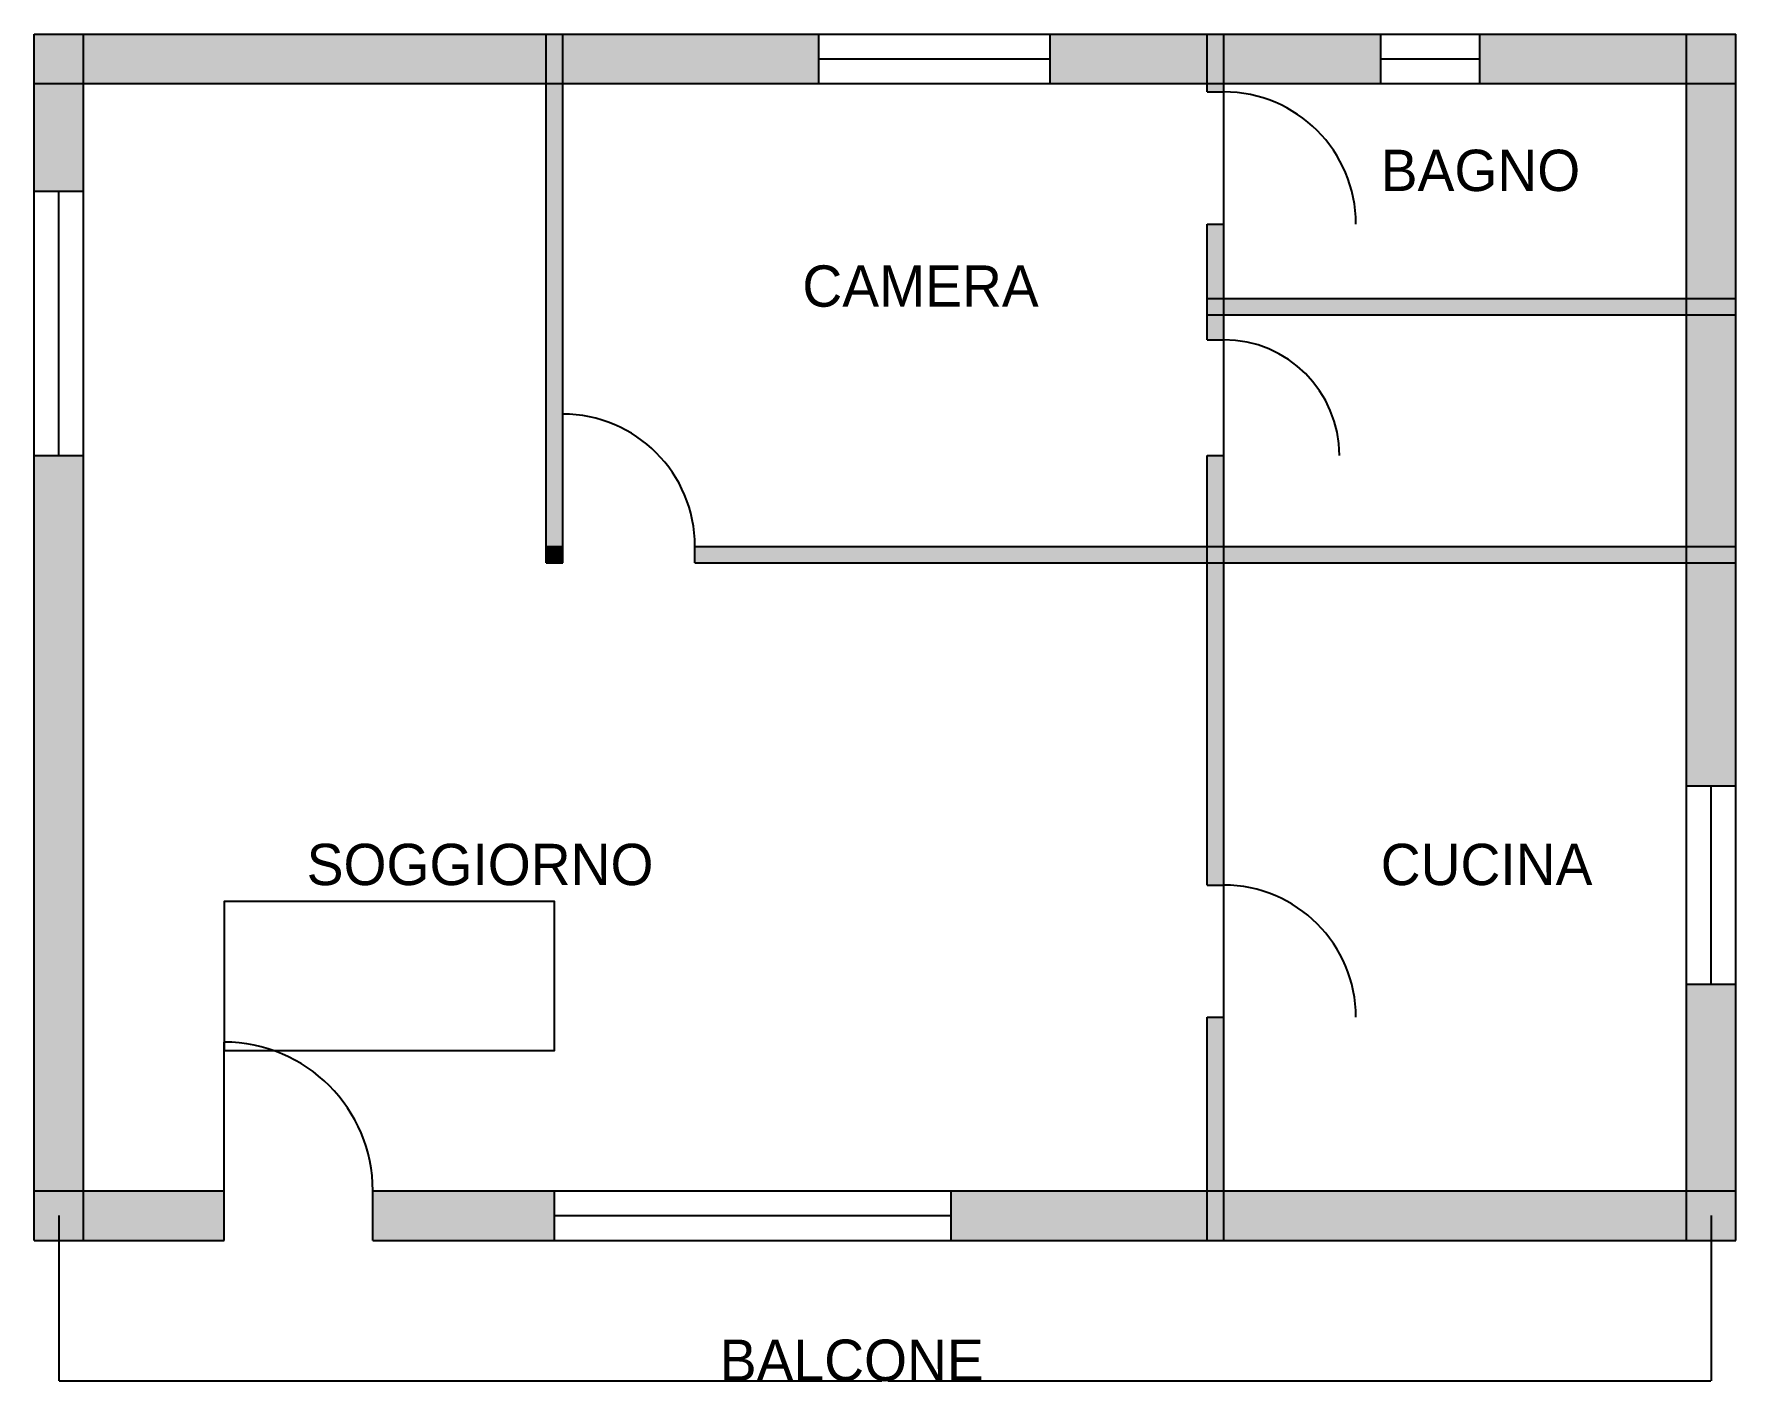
# Model space of a CAD drawing. Header units: centimetres. Extents: x -15 to 1015, y -101 to 715.
import ezdxf

# ---------------------------------------------------------------- set-up
doc = ezdxf.new("R2010")
doc.units = ezdxf.units.CM
for name, color, linetype in [('ARREDI', 7, 'Continuous'), ('CAMPITURE', 7, 'Continuous'), ('FINESTRE', 7, 'Continuous'), ('MURI', 7, 'Continuous'), ('PORTE', 7, 'Continuous'), ('QUOTE', 7, 'Continuous'), ('TESTI', 7, 'Continuous')]:
    doc.layers.add(name, color=color, linetype=linetype)
doc.dimstyles.get("Standard").update_dxf_attribs({"dimtxt": 2.5, "dimasz": 2.5, "dimexe": 1.25, "dimexo": 0.625, "dimtad": 1, "dimcen": 2.5, "dimazin": 3, "dimtfac": 1, "dimtmove": 0, "dimatfit": 3})

# ---------------------------------------------------------------- blocks, each defined once
blk = doc.blocks.new('PORTA')
blk.add_line((0, 0), (0, 1))
blk.add_arc((0, 0), 1, 0, 90)
blk = doc.blocks.new('FINESTRA')
for p, q in [((0, 1), (1, 1)), ((0, 0.5), (1, 0.5)), ((0, 0), (1, 0))]:
    blk.add_line(p, q)
blk = doc.blocks.new('_CLOSEDFILLED')
at = {"color": 0, "linetype": 'BYBLOCK'}
blk.add_solid([(-1, 0.2), (0, 0), (-1, -0.2)], dxfattribs=at)
blk = doc.blocks.new('*D1')
for p, q in [((0, 0), (0, -100)), ((1000, 0), (1000, -100)), ((0.25, -100), (498, -100)), ((502, -100), (999.75, -100))]:
    blk.add_line(p, q)
at = {"layer": 'Defpoints'}
for p in [(0, 0), (1000, 0), (0, -100)]:
    blk.add_point(p, dxfattribs=at)
at = {"layer": 'QUOTE', "xscale": 0.25, "yscale": 0.25, "rotation": 180}
blk.add_blockref('_CLOSEDFILLED', (0, -100), dxfattribs=at)
at = {"layer": 'QUOTE', "xscale": 0.25, "yscale": 0.25}
blk.add_blockref('_CLOSEDFILLED', (1000, -100), dxfattribs=at)
at = {"layer": 'QUOTE', "insert": (500, -100), "char_height": 1, "attachment_point": 5}
blk.add_mtext('1000', dxfattribs=at)

msp = doc.modelspace()

# ---------------------------------------------------------------- hatches: boundary and pattern name
at = {"layer": 'CAMPITURE'}
for points in [[(-15, 685), (460, 685), (460, 715), (-15, 715)], [(-15, 620), (15, 620), (15, 715), (-15, 715)], [(295, 395), (305, 395), (305, 715), (295, 715)], [(600, 685), (800, 685), (800, 715), (600, 715)], [(695, 680), (705, 680), (705, 715), (695, 715)], [(860, 685), (1015, 685), (1015, 715), (860, 715)], [(985, 260), (1015, 260), (1015, 715), (985, 715)], [(695, 530), (705, 530), (705, 600), (695, 600)], [(695, 545), (1015, 545), (1015, 555), (695, 555)], [(-15, -15), (15, -15), (15, 460), (-15, 460)], [(695, 200), (705, 200), (705, 460), (695, 460)], [(295, 395), (305, 395), (305, 405), (295, 405)], [(385, 395), (1015, 395), (1015, 405), (385, 405)], [(985, -15), (1015, -15), (1015, 140), (985, 140)], [(695, -15), (705, -15), (705, 120), (695, 120)], [(-15, -15), (100, -15), (100, 15), (-15, 15)], [(190, -15), (300, -15), (300, 15), (190, 15)], [(540, -15), (1015, -15), (1015, 15), (540, 15)]]:
    msp.add_hatch(color=7, dxfattribs=at).paths.add_polyline_path(points)

# ---------------------------------------------------------------- linework, layer by layer
at = {"layer": 'ARREDI'}
msp.add_lwpolyline([(100, 100), (300, 100), (300, 190), (100, 190)], close=True, dxfattribs=at)
at = {"layer": 'MURI'}
for p, q in [((-15, 715), (460, 715)), ((-15, 620), (-15, 715)), ((15, 620), (15, 715)), ((295, 395), (295, 715)), ((305, 395), (305, 715)), ((460, 685), (460, 715)), ((600, 715), (800, 715)), ((600, 685), (600, 715)), ((695, 680), (695, 715)), ((705, 680), (705, 715)), ((800, 685), (800, 715)), ((860, 715), (1015, 715)), ((860, 685), (860, 715)), ((985, 260), (985, 715)), ((1015, 260), (1015, 715)), ((-15, 685), (460, 685)), ((600, 685), (800, 685)), ((695, 680), (705, 680)), ((860, 685), (1015, 685)), ((-15, 620), (15, 620)), ((695, 530), (695, 600)), ((695, 600), (705, 600)), ((705, 530), (705, 600)), ((695, 555), (1015, 555)), ((695, 545), (1015, 545)), ((695, 530), (705, 530)), ((-15, -15), (-15, 460)), ((-15, 460), (15, 460)), ((15, -15), (15, 460)), ((695, 200), (695, 460)), ((695, 460), (705, 460)), ((705, 200), (705, 460)), ((295, 405), (305, 405)), ((305, 395), (305, 405)), ((385, 405), (1015, 405)), ((385, 395), (385, 405)), ((295, 395), (305, 395)), ((385, 395), (1015, 395)), ((985, 260), (1015, 260)), ((695, 200), (705, 200)), ((985, -15), (985, 140)), ((985, 140), (1015, 140)), ((1015, -15), (1015, 140)), ((695, -15), (695, 120)), ((695, 120), (705, 120)), ((705, -15), (705, 120)), ((-15, 15), (100, 15)), ((100, -15), (100, 15)), ((190, 15), (300, 15)), ((190, -15), (190, 15)), ((300, -15), (300, 15)), ((540, 15), (1015, 15)), ((540, -15), (540, 15)), ((-15, -15), (100, -15)), ((190, -15), (300, -15)), ((540, -15), (1015, -15))]:
    msp.add_line(p, q, dxfattribs=at)

# ---------------------------------------------------------------- block references
at = {"layer": 'FINESTRE', "yscale": 30}
for p, xscale in [((460, 685), 140), ((800, 685), 60), ((300, -15), 240)]:
    msp.add_blockref('FINESTRA', p, dxfattribs=dict(at, xscale=xscale))
at = {"layer": 'FINESTRE', "yscale": 30, "rotation": 90}
for p, xscale in [((15, 460), 160), ((1015, 140), 120)]:
    msp.add_blockref('FINESTRA', p, dxfattribs=dict(at, xscale=xscale))
at = {"layer": 'PORTE'}
for p, xscale, yscale in [((705, 600), 80, 80), ((705, 460), 70, 70), ((305, 405), 80, 80), ((705, 120), 80, 80), ((100, 15), 90, 90)]:
    msp.add_blockref('PORTA', p, dxfattribs=dict(at, xscale=xscale, yscale=yscale))

# ---------------------------------------------------------------- texts
at = {"layer": 'TESTI'}
for s, p in [('BAGNO', (800, 620)), ('CAMERA', (450, 550)), ('SOGGIORNO', (150, 200)), ('CUCINA', (800, 200)), ('BALCONE', (400, -100))]:
    msp.add_text(s, height=25, dxfattribs=at).set_placement(p)

# ---------------------------------------------------------------- dimensions: what is measured, and where the dimension line sits
at = {"layer": 'QUOTE'}
dim = msp.add_linear_dim(base=(0, -100), p1=(0, 0), p2=(1000, 0), dimstyle='Standard', dxfattribs=at)
dim.commit()
dim.dimension.update_dxf_attribs({"geometry": '*D1', "text_midpoint": (500, -100)})

doc.saveas('drawing.dxf')
